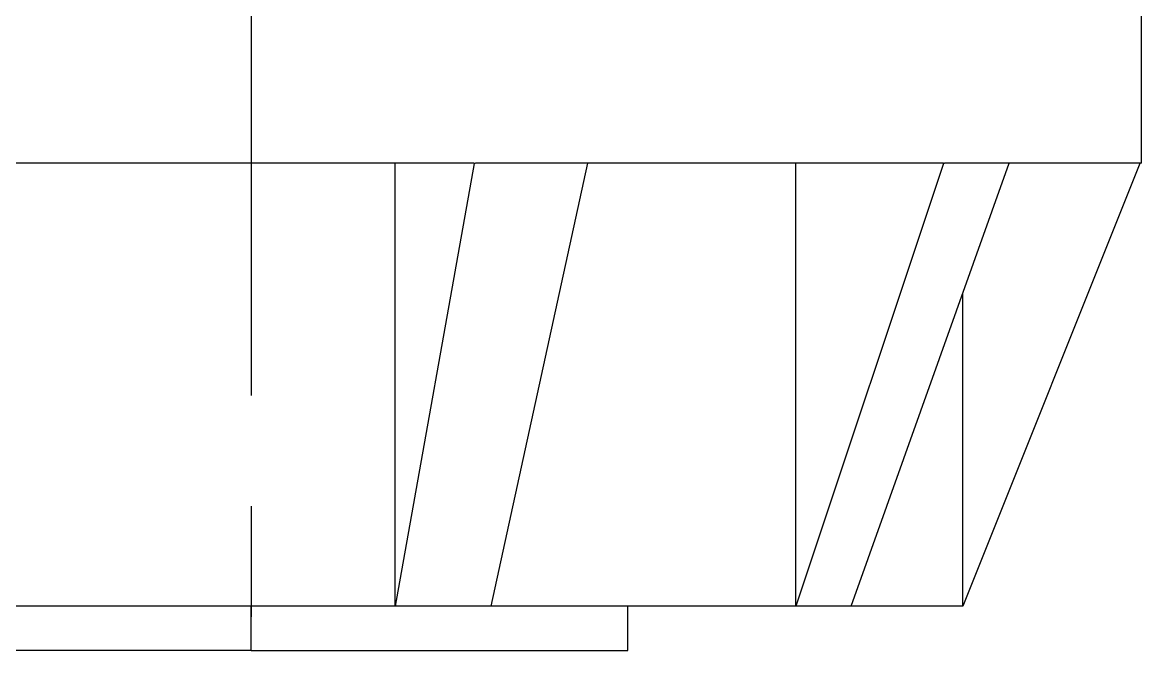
# Model space of a CAD drawing. Extents: x 0 to 790, y 0 to 579.
# Drawn here: x 533.1 to 558.37, y 228.59 to 242.77 of the extents above; entities that cross this region are included whole.
import ezdxf

# ---------------------------------------------------------------- set-up
doc = ezdxf.new("R2010")
doc.units = 0
doc.header["$LTSCALE"] = 10
doc.header["$MEASUREMENT"] = 0
doc.linetypes.add('CENTER', pattern=[2, 1.25, -0.25, 0.25, -0.25])
doc.layers.get('0').update_dxf_attribs({"linetype": 'CONTINUOUS'})
doc.layers.add('1', color=7, linetype='CONTINUOUS')

msp = doc.modelspace()

# ---------------------------------------------------------------- linework, layer by layer
at = {"color": 1, "linetype": 'CENTER'}
msp.add_line((538.266, 266.851), (538.266, 193.954), dxfattribs=at)
at = {"layer": '1', "color": 7, "linetype": 'Continuous', "lineweight": -3}
for p, q in [((558.366, 239.59), (558.366, 243.39)), ((543.296, 239.59), (532.328, 239.59)), ((541.517, 229.59), (541.517, 239.59)), ((543.297, 239.588), (541.517, 229.59)), ((545.863, 239.59), (543.329, 239.59)), ((543.682, 229.59), (545.863, 239.59)), ((553.896, 239.59), (545.863, 239.59)), ((550.563, 229.59), (550.563, 239.59)), ((553.897, 239.588), (550.563, 229.59)), ((551.813, 229.59), (555.379, 239.59)), ((555.379, 239.59), (553.916, 239.59)), ((558.326, 239.588), (554.332, 229.59)), ((558.325, 239.59), (555.379, 239.59)), ((558.327, 239.59), (558.325, 239.585)), ((558.366, 239.59), (558.327, 239.59)), ((554.332, 229.59), (554.332, 236.654)), ((541.517, 229.59), (532.116, 229.59)), ((538.266, 228.59), (538.266, 229.59)), ((543.682, 229.59), (541.517, 229.59)), ((550.563, 229.59), (543.682, 229.59)), ((546.766, 228.59), (546.766, 229.59)), ((551.813, 229.59), (550.563, 229.59)), ((554.332, 229.59), (551.813, 229.59)), ((538.266, 228.59), (529.766, 228.59)), ((538.266, 228.59), (546.766, 228.59))]:
    msp.add_line(p, q, dxfattribs=at)
for centre, major_axis, ratio, start_param, end_param in [((531.065, 171.938), (15.291, 67.557), 0.333597, 0.129012, 0.130357), ((531.235, 171.942), (24.273, 67.605), 0.179076, 0.117854, 0.1192)]:
    msp.add_ellipse(centre, major_axis=major_axis, ratio=ratio, start_param=start_param, end_param=end_param, dxfattribs=at)

doc.saveas('drawing.dxf')
